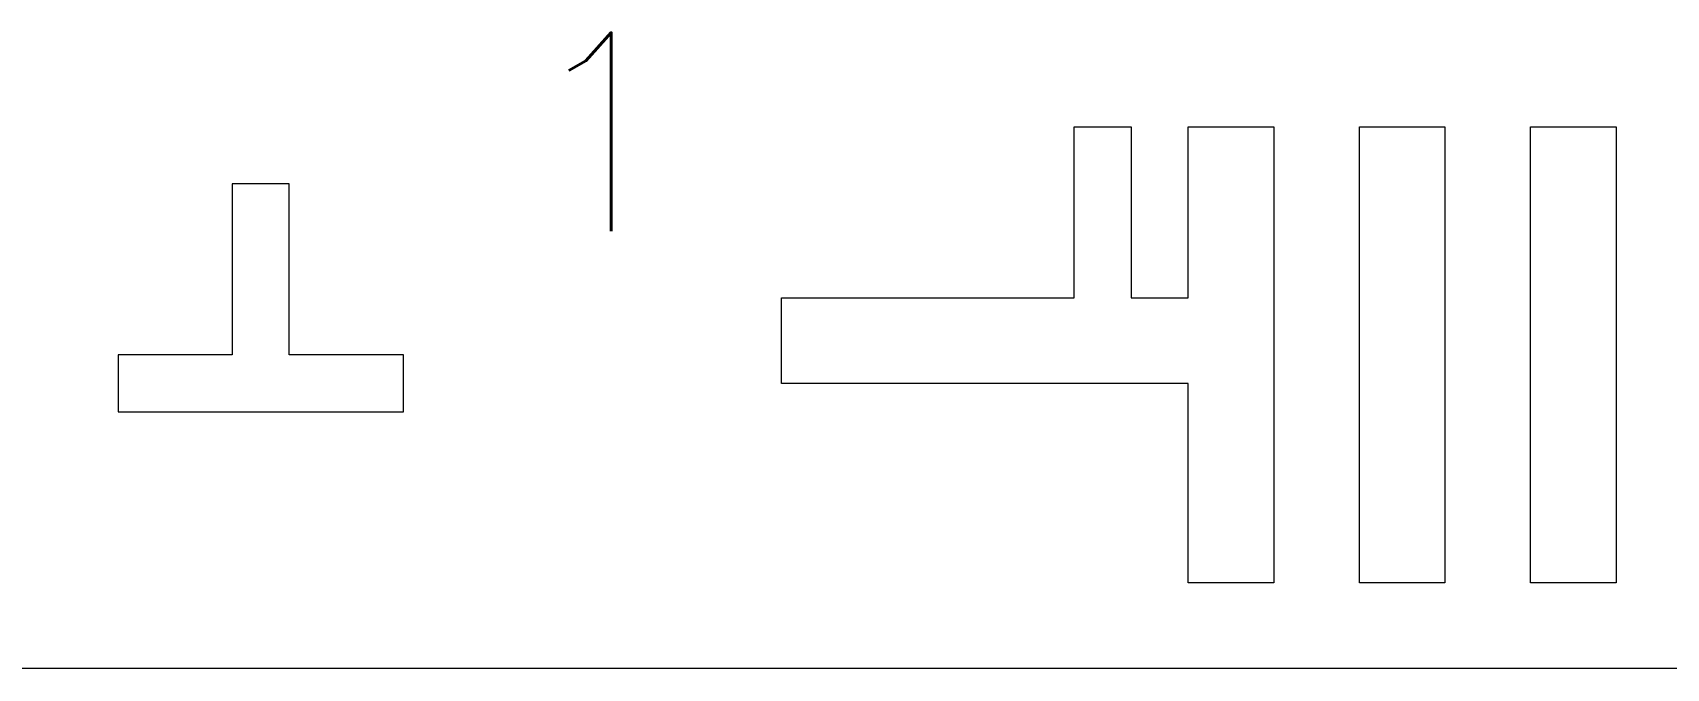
# Model space of a CAD drawing. Extents: x 105 to 1195, y -174 to 82.
# Drawn here: x 1067.25 to 1072.98, y -120.04 to -117.81 of the extents above; entities that cross this region are included whole.
import ezdxf
from ezdxf.enums import TextEntityAlignment as Align

# ---------------------------------------------------------------- set-up
doc = ezdxf.new("R2010")
doc.units = 0
doc.header["$MEASUREMENT"] = 0
doc.linetypes.add('AUSGEZOGEN', pattern=[0])
doc.layers.get('0').update_dxf_attribs({"linetype": 'AUSGEZOGEN'})
doc.styles.add('SSS_Dim', font='romans.shx')

# ---------------------------------------------------------------- blocks, each defined once
blk = doc.blocks.new('0')
at = {"lineweight": 5}
blk.add_line((86, 0), (0, 0), dxfattribs=at)
for points in [[(35.5, 1.3), (35.5, 1.9), (35.8, 1.9), (35.8, 0.3), (35.5, 0.3), (35.5, 1), (34.075, 1), (34.075, 1.3), (35.1, 1.3), (35.1, 1.9), (35.3, 1.9), (35.3, 1.3)], [(36.4, 0.3), (36.1, 0.3), (36.1, 1.9), (36.4, 1.9)], [(37, 0.3), (36.7, 0.3), (36.7, 1.9), (37, 1.9)]]:
    blk.add_lwpolyline(points, close=True, dxfattribs=at)
at = {"lineweight": 5, "ltscale": 16.714716}
blk.add_lwpolyline([(32.15, 1.1), (31.75, 1.1), (31.75, 0.9), (32.75, 0.9), (32.75, 1.1), (32.35, 1.1), (32.35, 1.7), (32.15, 1.7)], close=True, dxfattribs=at)
at = {"lineweight": 5, "style": 'SSS_Dim'}
blk.add_text('1', height=0.6961, dxfattribs=at).set_placement((33.4485, 1.8824), align=Align.MIDDLE)

msp = doc.modelspace()

# ---------------------------------------------------------------- block references
at = {"lineweight": 5}
msp.add_blockref('0', (1035.8041, -120.0399), dxfattribs=at)

doc.saveas('drawing.dxf')
